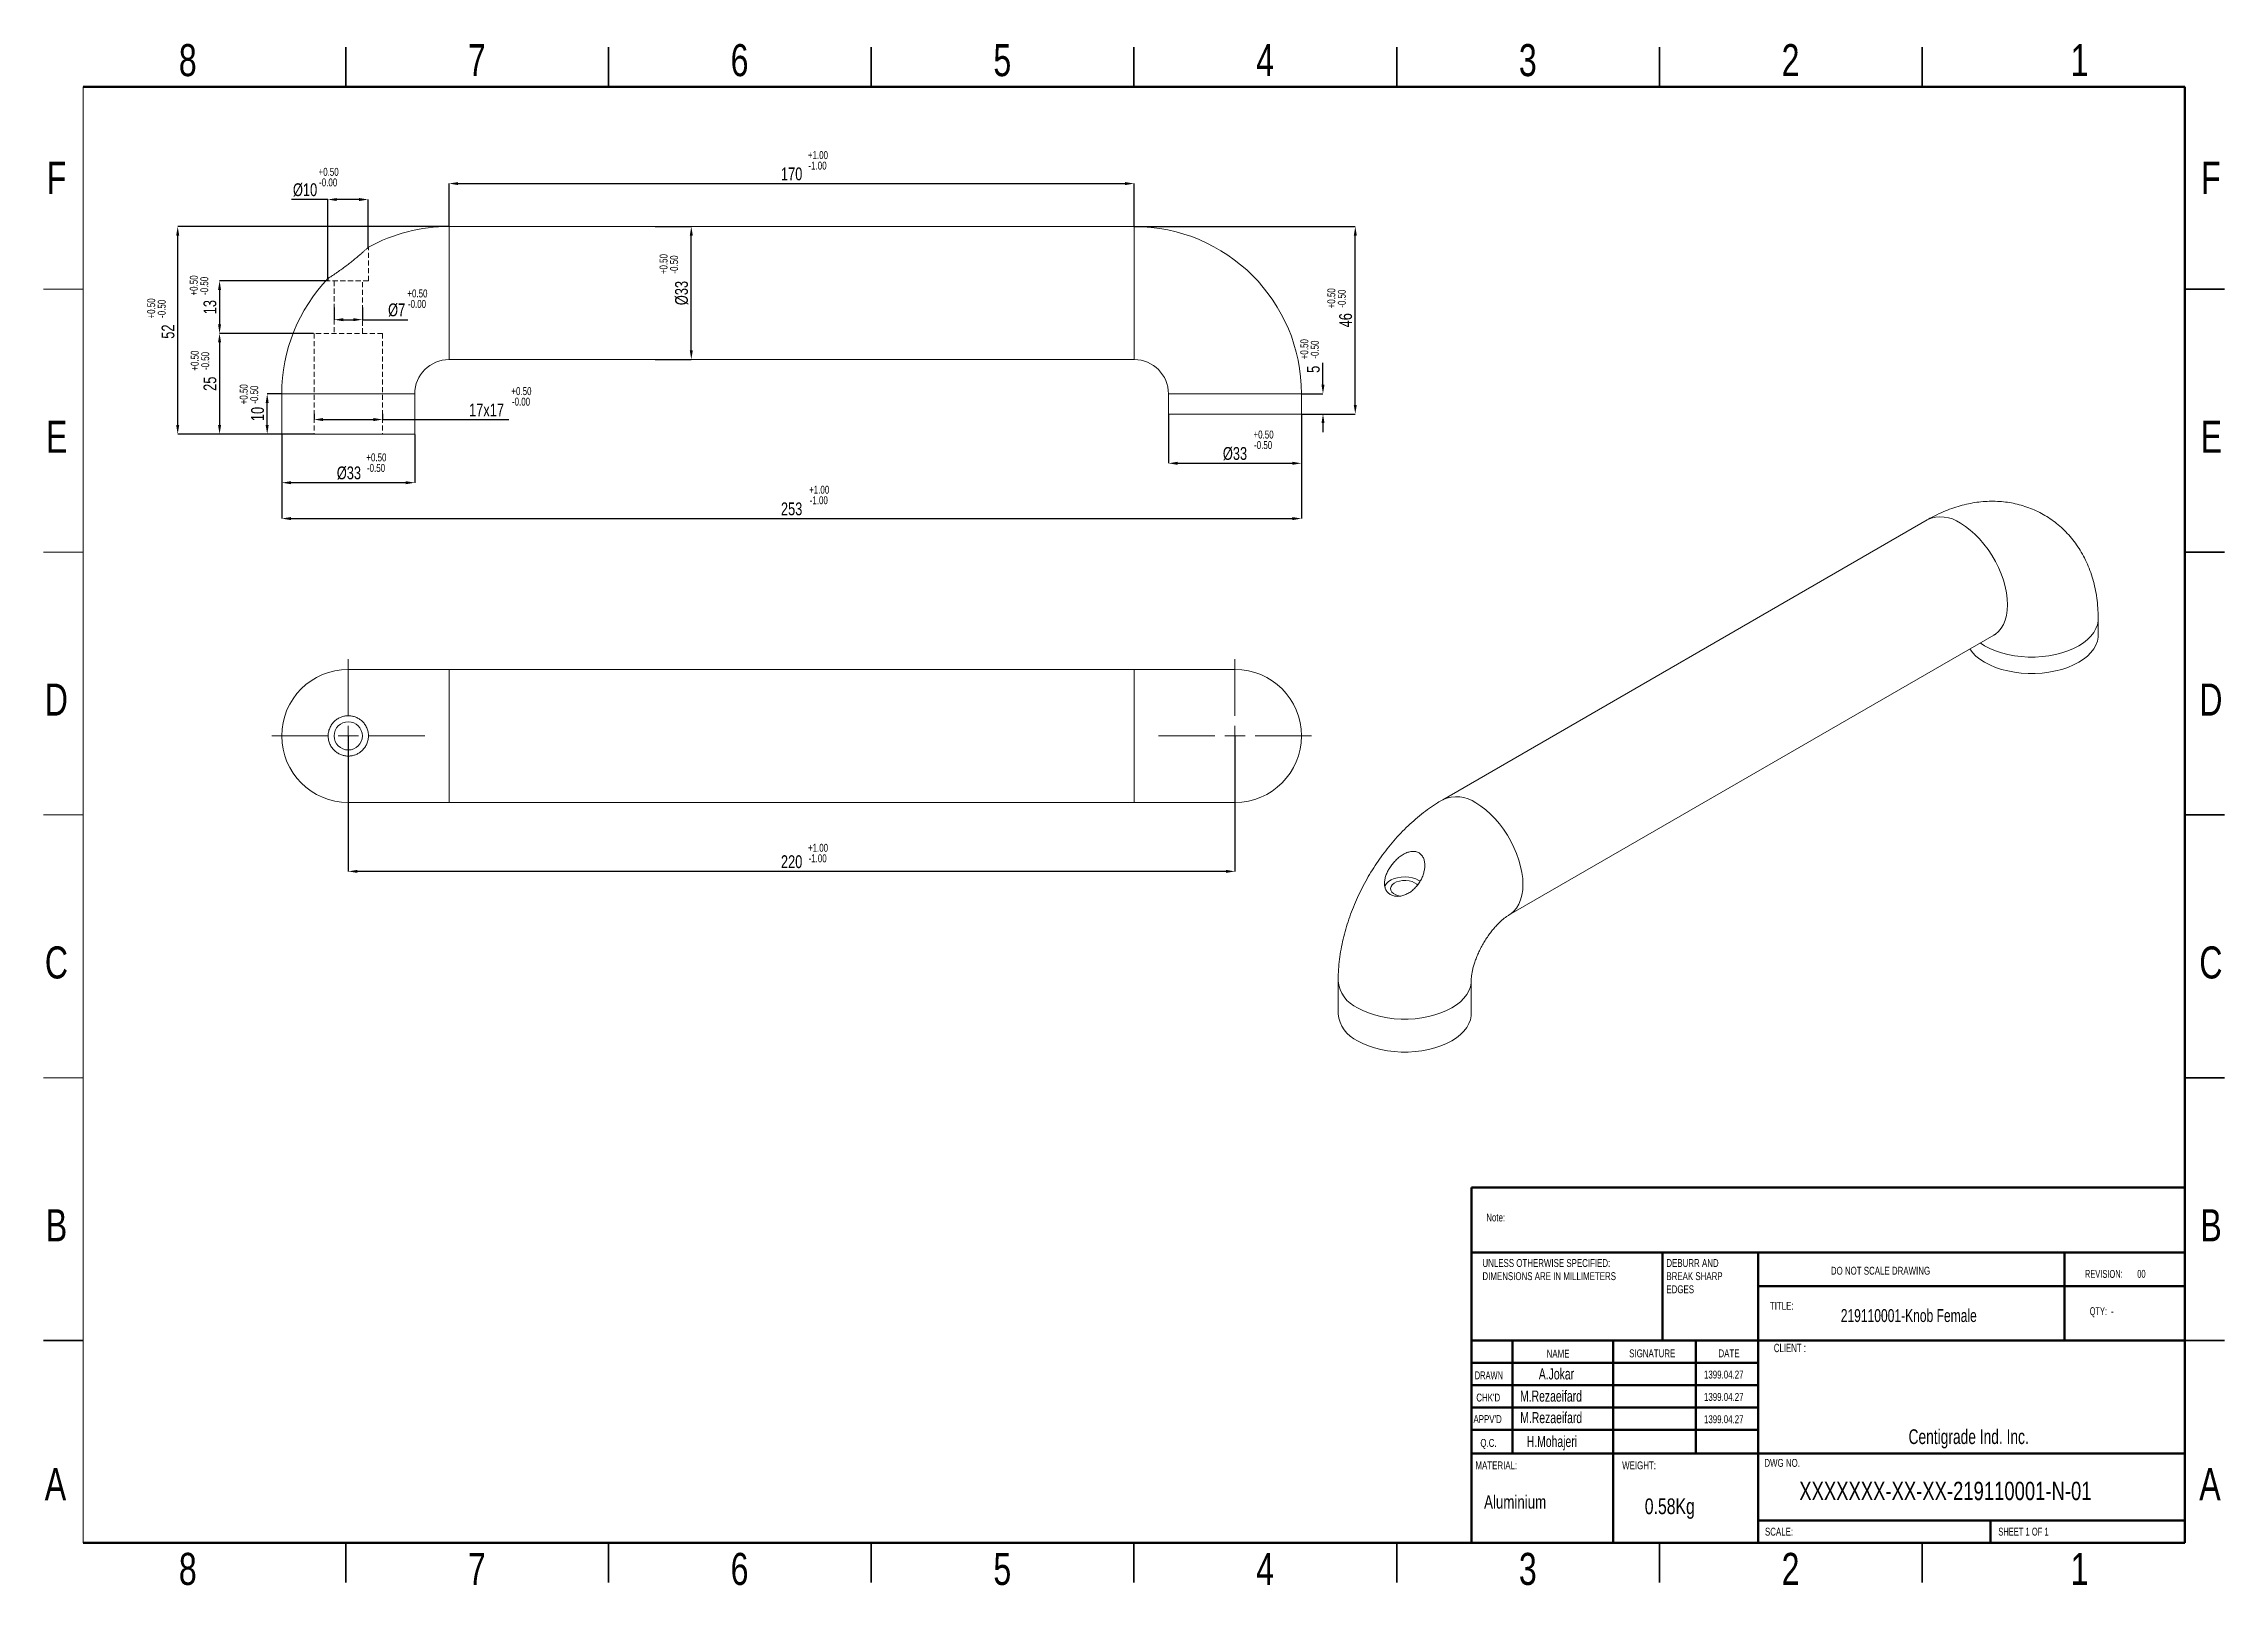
# Model space of a CAD drawing. Header units: millimetres. Extents: x 1612 to 2153, y 604 to 986.
import ezdxf

# ---------------------------------------------------------------- set-up
doc = ezdxf.new("R2010")
doc.units = ezdxf.units.MM
doc.linetypes.add('HIDDEN', pattern=[1.905, 1.27, -0.635])
doc.styles.add('SLDTEXTSTYLE0', font='TXT', dxfattribs={"width": 0.75})
doc.styles.add('SLDTEXTSTYLE1', font='TXT', dxfattribs={"width": 0.686449})
doc.styles.add('SLDTEXTSTYLE2', font='TXT', dxfattribs={"width": 0.652778})
doc.styles.add('SLDTEXTSTYLE3', font='TXT', dxfattribs={"width": 0.692308})
doc.styles.add('SLDTEXTSTYLE4', font='TXT', dxfattribs={"width": 0.7})
doc.styles.add('SLDTEXTSTYLE5', font='TXT', dxfattribs={"width": 0.678571})
doc.dimstyles.new('SLDDIMSTYLE30', dxfattribs={"dimscale": 1.5, "dimtxt": 2.116667, "dimasz": 1.5, "dimexe": 0, "dimexo": 0.0625, "dimgap": 0.529167, "dimtad": 1, "dimdec": 0, "dimrnd": 1e-09, "dimzin": 12, "dimdsep": 46, "dimtxsty": 'SLDTEXTSTYLE0', "dimcen": 0.09, "dimadec": 0, "dimazin": 3, "dimtfac": 1, "dimtdec": 0, "dimtofl": 0, "dimtmove": 0, "dimatfit": 3, "dimfxl": 1, "dimfrac": 2, "dimtolj": 1, "dimtzin": 12, "dimarcsym": 0})

# ---------------------------------------------------------------- blocks, each defined once
blk = doc.blocks.new('SW_CENTERMARKSYMBOL_0')
at = {"color": 0, "linetype": 'Continuous', "lineweight": 0}
for p, q in [((0, 2.5), (0, 9.5)), ((-2.5, 0), (-9.5, 0)), ((0, 0), (-1.25, 0)), ((0, 0), (0, 1.25)), ((0, 0), (0, -1.25)), ((0, 0), (1.25, 0)), ((2.5, 0), (9.5, 0)), ((0, -2.5), (0, -9.5))]:
    blk.add_line(p, q, dxfattribs=at)
blk = doc.blocks.new('SW_CENTERMARKSYMBOL_1')
at = {"color": 0, "linetype": 'Continuous', "lineweight": 0}
for p, q in [((0, 2.5), (0, 9.5)), ((-2.5, 0), (-9.5, 0)), ((0, 0), (-1.25, 0)), ((0, 0), (0, 1.25)), ((0, 0), (0, -1.25)), ((0, 0), (1.25, 0)), ((2.5, 0), (9.5, 0)), ((0, -2.5), (0, -9.5))]:
    blk.add_line(p, q, dxfattribs=at)
blk = doc.blocks.new('SW_NOTE_62')
at = {"color": 0, "linetype": 'Continuous', "lineweight": 0, "char_height": 1.5, "attachment_point": 1, "style": 'SLDTEXTSTYLE0'}
for s, insert in [('UNLESS OTHERWISE SPECIFIED:', (0, 1.93)), ('DIMENSIONS ARE IN MILLIMETERS', (0, -0.57))]:
    blk.add_mtext(s, dxfattribs=dict(at, insert=insert))
blk = doc.blocks.new('SW_NOTE_63')
at = {"color": 0, "linetype": 'Continuous', "lineweight": 0, "char_height": 1.5, "attachment_point": 1, "style": 'SLDTEXTSTYLE0'}
for s, insert in [('DEBURR AND', (0, 1.93)), ('BREAK SHARP', (0, -0.57)), ('EDGES', (0, -3.07))]:
    blk.add_mtext(s, dxfattribs=dict(at, insert=insert))
blk = doc.blocks.new('*D5')
at = {"color": 0, "lineweight": -2, "transparency": 16777216}
for p, q in [((1712.39, 941.02), (1712.39, 951.58)), ((1714.64, 951.58), (1880.14, 951.58)), ((1882.39, 941.02), (1882.39, 951.58))]:
    blk.add_line(p, q, dxfattribs=at)
at = {"color": 0, "transparency": 16777216}
for points in [[(1714.64, 951.95), (1714.64, 951.2), (1712.39, 951.58)], [(1880.14, 951.95), (1880.14, 951.2), (1882.39, 951.58)]]:
    blk.add_solid(points, dxfattribs=at)
at = {"layer": 'Defpoints', "color": 0, "transparency": 16777216}
for p in [(1882.39, 951.58), (1712.39, 940.93), (1882.39, 940.93)]:
    blk.add_point(p, dxfattribs=at)
at = {"color": 0, "transparency": 16777216, "insert": (1797.39, 953.96), "char_height": 3.175, "attachment_point": 5, "style": 'SLDTEXTSTYLE0'}
blk.add_mtext('\\A1;170', dxfattribs=at)
blk = doc.blocks.new('*D6')
at = {"color": 0, "lineweight": -2, "transparency": 16777216}
for p, q in [((1923.89, 894.33), (1923.89, 868.5)), ((1670.89, 889.33), (1670.89, 868.5)), ((1673.14, 868.5), (1921.64, 868.5))]:
    blk.add_line(p, q, dxfattribs=at)
at = {"color": 0, "transparency": 16777216}
for points in [[(1673.14, 868.87), (1673.14, 868.12), (1670.89, 868.5)], [(1921.64, 868.87), (1921.64, 868.12), (1923.89, 868.5)]]:
    blk.add_solid(points, dxfattribs=at)
at = {"layer": 'Defpoints', "color": 0, "transparency": 16777216}
for p in [(1923.89, 894.43), (1670.89, 889.43), (1923.89, 868.5)]:
    blk.add_point(p, dxfattribs=at)
at = {"color": 0, "transparency": 16777216, "insert": (1797.39, 870.88), "char_height": 3.175, "attachment_point": 5, "style": 'SLDTEXTSTYLE0'}
blk.add_mtext('\\A1;253', dxfattribs=at)
blk = doc.blocks.new('*D7')
at = {"color": 0, "lineweight": -2, "transparency": 16777216}
for p, q in [((1670.89, 889.33), (1670.89, 877.39)), ((1703.89, 889.33), (1703.89, 877.39)), ((1701.64, 877.39), (1673.14, 877.39))]:
    blk.add_line(p, q, dxfattribs=at)
at = {"color": 0, "transparency": 16777216}
for points in [[(1673.14, 877.77), (1673.14, 877.02), (1670.89, 877.39)], [(1701.64, 877.77), (1701.64, 877.02), (1703.89, 877.39)]]:
    blk.add_solid(points, dxfattribs=at)
at = {"layer": 'Defpoints', "color": 0, "transparency": 16777216}
for p in [(1670.89, 889.43), (1703.89, 889.43), (1670.89, 877.39)]:
    blk.add_point(p, dxfattribs=at)
at = {"color": 0, "transparency": 16777216, "insert": (1687.55, 879.77), "char_height": 3.175, "attachment_point": 5, "style": 'SLDTEXTSTYLE0'}
blk.add_mtext('\\A1;%%C33', dxfattribs=at)
blk = doc.blocks.new('*D8')
at = {"color": 0, "lineweight": -2, "transparency": 16777216}
for p, q in [((1890.89, 894.33), (1890.89, 882.2)), ((1923.89, 894.33), (1923.89, 882.2)), ((1893.14, 882.2), (1921.64, 882.2))]:
    blk.add_line(p, q, dxfattribs=at)
at = {"color": 0, "transparency": 16777216}
for points in [[(1893.14, 882.58), (1893.14, 881.83), (1890.89, 882.2)], [(1921.64, 882.58), (1921.64, 881.83), (1923.89, 882.2)]]:
    blk.add_solid(points, dxfattribs=at)
at = {"layer": 'Defpoints', "color": 0, "transparency": 16777216}
for p in [(1890.89, 894.43), (1923.89, 894.43), (1923.89, 882.2)]:
    blk.add_point(p, dxfattribs=at)
at = {"color": 0, "transparency": 16777216, "insert": (1907.39, 884.58), "char_height": 3.175, "attachment_point": 5, "style": 'SLDTEXTSTYLE0'}
blk.add_mtext('\\A1;%%C33', dxfattribs=at)
blk = doc.blocks.new('*D9')
at = {"color": 0, "lineweight": -2, "transparency": 16777216}
for p, q in [((1712.3, 940.93), (1645.07, 940.93)), ((1645.07, 891.68), (1645.07, 938.68)), ((1670.8, 889.43), (1645.07, 889.43))]:
    blk.add_line(p, q, dxfattribs=at)
at = {"color": 0, "transparency": 16777216}
for points in [[(1644.69, 938.68), (1645.44, 938.68), (1645.07, 940.93)], [(1644.69, 891.68), (1645.44, 891.68), (1645.07, 889.43)]]:
    blk.add_solid(points, dxfattribs=at)
at = {"layer": 'Defpoints', "color": 0, "transparency": 16777216}
for p in [(1645.07, 940.93), (1712.39, 940.93), (1670.89, 889.43)]:
    blk.add_point(p, dxfattribs=at)
at = {"color": 0, "transparency": 16777216, "insert": (1642.68, 914.86), "char_height": 3.175, "attachment_point": 5, "rotation": 90, "style": 'SLDTEXTSTYLE0'}
blk.add_mtext('\\A1;52', dxfattribs=at)
blk = doc.blocks.new('*D10')
at = {"color": 0, "lineweight": -2, "transparency": 16777216}
for p, q in [((1882.49, 940.93), (1937.24, 940.93)), ((1937.24, 896.68), (1937.24, 938.68)), ((1923.99, 894.43), (1937.24, 894.43))]:
    blk.add_line(p, q, dxfattribs=at)
at = {"color": 0, "transparency": 16777216}
for points in [[(1936.86, 938.68), (1937.61, 938.68), (1937.24, 940.93)], [(1936.86, 896.68), (1937.61, 896.68), (1937.24, 894.43)]]:
    blk.add_solid(points, dxfattribs=at)
at = {"layer": 'Defpoints', "color": 0, "transparency": 16777216}
for p in [(1882.39, 940.93), (1937.24, 940.93), (1923.89, 894.43)]:
    blk.add_point(p, dxfattribs=at)
at = {"color": 0, "transparency": 16777216, "insert": (1934.86, 917.68), "char_height": 3.175, "attachment_point": 5, "rotation": 90, "style": 'SLDTEXTSTYLE0'}
blk.add_mtext('\\A1;46', dxfattribs=at)
blk = doc.blocks.new('*D11')
at = {"color": 0, "lineweight": -2, "transparency": 16777216}
for p, q in [((1763.53, 940.93), (1772.5, 940.93)), ((1772.5, 910.18), (1772.5, 938.68)), ((1763.53, 907.93), (1772.5, 907.93))]:
    blk.add_line(p, q, dxfattribs=at)
at = {"color": 0, "transparency": 16777216}
for points in [[(1772.12, 938.68), (1772.87, 938.68), (1772.5, 940.93)], [(1772.12, 910.18), (1772.87, 910.18), (1772.5, 907.93)]]:
    blk.add_solid(points, dxfattribs=at)
at = {"layer": 'Defpoints', "color": 0, "transparency": 16777216}
for p in [(1763.43, 940.93), (1772.5, 940.93), (1763.43, 907.93)]:
    blk.add_point(p, dxfattribs=at)
at = {"color": 0, "transparency": 16777216, "insert": (1770.12, 924.43), "char_height": 3.175, "attachment_point": 5, "rotation": 90, "style": 'SLDTEXTSTYLE0'}
blk.add_mtext('\\A1;%%C33', dxfattribs=at)
blk = doc.blocks.new('*D12')
at = {"color": 0, "lineweight": -2, "transparency": 16777216}
for p, q in [((1678.89, 894.46), (1678.89, 893.05)), ((1681.14, 893.05), (1693.64, 893.05)), ((1695.89, 894.46), (1695.89, 893.05)), ((1695.89, 893.05), (1727.25, 893.05))]:
    blk.add_line(p, q, dxfattribs=at)
at = {"color": 0, "transparency": 16777216}
for points in [[(1681.14, 893.43), (1681.14, 892.68), (1678.89, 893.05)], [(1693.64, 893.43), (1693.64, 892.68), (1695.89, 893.05)]]:
    blk.add_solid(points, dxfattribs=at)
at = {"layer": 'Defpoints', "color": 0, "transparency": 16777216}
for p in [(1678.89, 894.56), (1678.89, 893.05), (1695.89, 894.56)]:
    blk.add_point(p, dxfattribs=at)
at = {"color": 0, "transparency": 16777216, "insert": (1721.69, 895.43), "char_height": 3.175, "attachment_point": 5, "style": 'SLDTEXTSTYLE0'}
blk.add_mtext('\\A1;17x17', dxfattribs=at)
blk = doc.blocks.new('*D13')
at = {"color": 0, "lineweight": -2, "transparency": 16777216}
for p, q in [((1678.8, 914.43), (1655.46, 914.43)), ((1655.46, 912.18), (1655.46, 891.68)), ((1678.8, 889.43), (1655.46, 889.43))]:
    blk.add_line(p, q, dxfattribs=at)
at = {"color": 0, "transparency": 16777216}
for points in [[(1655.08, 912.18), (1655.83, 912.18), (1655.46, 914.43)], [(1655.08, 891.68), (1655.83, 891.68), (1655.46, 889.43)]]:
    blk.add_solid(points, dxfattribs=at)
at = {"layer": 'Defpoints', "color": 0, "transparency": 16777216}
for p in [(1678.89, 914.43), (1655.46, 889.43), (1678.89, 889.43)]:
    blk.add_point(p, dxfattribs=at)
at = {"color": 0, "transparency": 16777216, "insert": (1653.08, 901.93), "char_height": 3.175, "attachment_point": 5, "rotation": 90, "style": 'SLDTEXTSTYLE0'}
blk.add_mtext('\\A1;25', dxfattribs=at)
blk = doc.blocks.new('*D14')
at = {"color": 0, "lineweight": -2, "transparency": 16777216}
for p, q in [((1683.89, 920.83), (1683.89, 917.82)), ((1690.89, 920.83), (1690.89, 917.82)), ((1686.14, 917.82), (1688.64, 917.82)), ((1690.89, 917.82), (1702.17, 917.82))]:
    blk.add_line(p, q, dxfattribs=at)
at = {"color": 0, "transparency": 16777216}
for points in [[(1686.14, 918.2), (1686.14, 917.45), (1683.89, 917.82)], [(1688.64, 918.2), (1688.64, 917.45), (1690.89, 917.82)]]:
    blk.add_solid(points, dxfattribs=at)
at = {"layer": 'Defpoints', "color": 0, "transparency": 16777216}
for p in [(1683.89, 920.93), (1690.89, 920.93), (1683.89, 917.82)]:
    blk.add_point(p, dxfattribs=at)
at = {"color": 0, "transparency": 16777216, "insert": (1699.39, 920.2), "char_height": 3.175, "attachment_point": 5, "style": 'SLDTEXTSTYLE0'}
blk.add_mtext('\\A1;%%C7', dxfattribs=at)
blk = doc.blocks.new('*D15')
at = {"color": 0, "lineweight": -2, "transparency": 16777216}
for p, q in [((1682.3, 947.62), (1673.3, 947.62)), ((1682.3, 928.12), (1682.3, 947.62)), ((1690.07, 947.62), (1684.55, 947.62)), ((1692.32, 935.82), (1692.32, 947.62))]:
    blk.add_line(p, q, dxfattribs=at)
at = {"color": 0, "transparency": 16777216}
for points in [[(1684.55, 948), (1684.55, 947.25), (1682.3, 947.62)], [(1690.07, 948), (1690.07, 947.25), (1692.32, 947.62)]]:
    blk.add_solid(points, dxfattribs=at)
at = {"layer": 'Defpoints', "color": 0, "transparency": 16777216}
for p in [(1692.32, 947.62), (1692.32, 935.72), (1682.3, 928.02)]:
    blk.add_point(p, dxfattribs=at)
at = {"color": 0, "transparency": 16777216, "insert": (1676.67, 950), "char_height": 3.175, "attachment_point": 5, "style": 'SLDTEXTSTYLE0'}
blk.add_mtext('\\A1;%%C10', dxfattribs=at)
blk = doc.blocks.new('*D16')
at = {"color": 0, "lineweight": -2, "transparency": 16777216}
for p, q in [((1682.3, 927.43), (1655.46, 927.43)), ((1655.46, 925.18), (1655.46, 916.68)), ((1678.8, 914.43), (1655.46, 914.43))]:
    blk.add_line(p, q, dxfattribs=at)
at = {"color": 0, "transparency": 16777216}
for points in [[(1655.08, 925.18), (1655.83, 925.18), (1655.46, 927.43)], [(1655.08, 916.68), (1655.83, 916.68), (1655.46, 914.43)]]:
    blk.add_solid(points, dxfattribs=at)
at = {"layer": 'Defpoints', "color": 0, "transparency": 16777216}
for p in [(1682.39, 927.43), (1655.46, 914.43), (1678.89, 914.43)]:
    blk.add_point(p, dxfattribs=at)
at = {"color": 0, "transparency": 16777216, "insert": (1653.08, 920.93), "char_height": 3.175, "attachment_point": 5, "rotation": 90, "style": 'SLDTEXTSTYLE0'}
blk.add_mtext('\\A1;13', dxfattribs=at)
blk = doc.blocks.new('*D17')
at = {"color": 0, "lineweight": -2, "transparency": 16777216}
for p, q in [((1929.22, 901.68), (1929.22, 907.1)), ((1923.99, 899.43), (1929.22, 899.43)), ((1923.99, 894.43), (1929.22, 894.43)), ((1929.22, 892.18), (1929.22, 889.93))]:
    blk.add_line(p, q, dxfattribs=at)
at = {"color": 0, "transparency": 16777216}
for points in [[(1928.85, 901.68), (1929.6, 901.68), (1929.22, 899.43)], [(1928.85, 892.18), (1929.6, 892.18), (1929.22, 894.43)]]:
    blk.add_solid(points, dxfattribs=at)
at = {"layer": 'Defpoints', "color": 0, "transparency": 16777216}
for p in [(1923.89, 899.43), (1929.22, 899.43), (1923.89, 894.43)]:
    blk.add_point(p, dxfattribs=at)
at = {"color": 0, "transparency": 16777216, "insert": (1926.84, 905.51), "char_height": 3.175, "attachment_point": 5, "rotation": 90, "style": 'SLDTEXTSTYLE0'}
blk.add_mtext('\\A1;5', dxfattribs=at)
blk = doc.blocks.new('*D18')
at = {"color": 0, "lineweight": -2, "transparency": 16777216}
for p, q in [((1670.8, 899.43), (1667.27, 899.43)), ((1667.27, 891.68), (1667.27, 897.18)), ((1670.8, 889.43), (1667.27, 889.43))]:
    blk.add_line(p, q, dxfattribs=at)
at = {"color": 0, "transparency": 16777216}
for points in [[(1666.89, 897.18), (1667.64, 897.18), (1667.27, 899.43)], [(1666.89, 891.68), (1667.64, 891.68), (1667.27, 889.43)]]:
    blk.add_solid(points, dxfattribs=at)
at = {"layer": 'Defpoints', "color": 0, "transparency": 16777216}
for p in [(1667.27, 899.43), (1670.89, 899.43), (1670.89, 889.43)]:
    blk.add_point(p, dxfattribs=at)
at = {"color": 0, "transparency": 16777216, "insert": (1664.89, 894.43), "char_height": 3.175, "attachment_point": 5, "rotation": 90, "style": 'SLDTEXTSTYLE0'}
blk.add_mtext('\\A1;10', dxfattribs=at)
blk = doc.blocks.new('*D19')
at = {"color": 0, "lineweight": -2, "transparency": 16777216}
for p, q in [((1687.39, 814.5), (1687.39, 781)), ((1907.39, 814.5), (1907.39, 781)), ((1905.14, 781), (1689.64, 781))]:
    blk.add_line(p, q, dxfattribs=at)
at = {"color": 0, "transparency": 16777216}
for points in [[(1689.64, 781.37), (1689.64, 780.62), (1687.39, 781)], [(1905.14, 781.37), (1905.14, 780.62), (1907.39, 781)]]:
    blk.add_solid(points, dxfattribs=at)
at = {"layer": 'Defpoints', "color": 0, "transparency": 16777216}
for p in [(1687.39, 814.6), (1907.39, 814.6), (1687.39, 781)]:
    blk.add_point(p, dxfattribs=at)
at = {"color": 0, "transparency": 16777216, "insert": (1797.39, 783.38), "char_height": 3.175, "attachment_point": 5, "style": 'SLDTEXTSTYLE0'}
blk.add_mtext('\\A1;220', dxfattribs=at)

msp = doc.modelspace()

# ---------------------------------------------------------------- linework, layer by layer
at = {"linetype": 'Continuous', "lineweight": 35}
for p, q in [((1686.77, 975.59), (1686.77, 985.37)), ((1751.96, 975.59), (1751.96, 985.37)), ((1817.15, 975.59), (1817.15, 985.37)), ((1882.33, 985.37), (1882.33, 975.59)), ((1882.33, 975.59), (1882.33, 985.37)), ((1947.52, 975.59), (1947.52, 985.37)), ((2012.71, 975.59), (2012.71, 985.37)), ((2077.9, 975.59), (2077.9, 985.37)), ((2143.09, 925.39), (2152.87, 925.39)), ((2143.09, 860.2), (2152.87, 860.2)), ((2152.87, 795.01), (2143.09, 795.01)), ((2143.09, 795.01), (2152.87, 795.01)), ((2143.09, 729.83), (2152.87, 729.83)), ((1621.58, 664.64), (1611.8, 664.64)), ((2143.09, 664.64), (2152.87, 664.64)), ((1686.77, 614.44), (1686.77, 604.66)), ((1751.96, 614.44), (1751.96, 604.66)), ((1817.15, 614.44), (1817.15, 604.66)), ((1882.33, 604.66), (1882.33, 614.44)), ((1882.33, 614.44), (1882.33, 604.66)), ((1947.52, 614.44), (1947.52, 604.66)), ((2012.71, 614.44), (2012.71, 604.66)), ((2077.9, 614.44), (2077.9, 604.66))]:
    msp.add_line(p, q, dxfattribs=at)
at = {"linetype": 'Continuous', "lineweight": 70}
for p, q in [((1621.58, 975.59), (2143.09, 975.59)), ((2143.09, 975.59), (2143.09, 614.44)), ((2143.09, 614.44), (1621.58, 614.44))]:
    msp.add_line(p, q, dxfattribs=at)
at = {"lineweight": 20}
msp.add_line((1621.58, 975.59), (1621.58, 614.44), dxfattribs=at)
at = {"color": 7, "linetype": 'Continuous', "lineweight": 20}
for p, q in [((1882.39, 940.93), (1712.39, 940.93)), ((1712.39, 940.93), (1712.39, 907.93)), ((1882.39, 940.93), (1882.39, 907.93)), ((1712.39, 907.93), (1882.39, 907.93)), ((1670.89, 899.43), (1670.89, 889.43)), ((1670.89, 899.43), (1703.89, 899.43)), ((1703.89, 889.43), (1703.89, 899.43)), ((1890.89, 899.43), (1890.89, 894.43)), ((1923.89, 899.43), (1890.89, 899.43)), ((1923.89, 894.43), (1923.89, 899.43)), ((1923.89, 894.43), (1890.89, 894.43)), ((1670.89, 889.43), (1703.89, 889.43)), ((2079.13, 868.17), (1958.92, 798.77)), ((1975.42, 770.19), (2095.63, 839.59)), ((2121.55, 839.59), (2121.55, 843.67)), ((1712.39, 831.1), (1687.39, 831.1)), ((1882.39, 831.1), (1712.39, 831.1)), ((1712.39, 831.1), (1712.39, 814.6)), ((1907.39, 831.1), (1882.39, 831.1)), ((1882.39, 831.1), (1882.39, 814.6)), ((1712.39, 814.6), (1712.39, 798.1)), ((1882.39, 814.6), (1882.39, 798.1)), ((1687.39, 798.1), (1712.39, 798.1)), ((1712.39, 798.1), (1882.39, 798.1)), ((1882.39, 798.1), (1907.39, 798.1)), ((1953.03, 778.77), (1953.37, 778.55)), ((1932.99, 753.87), (1932.99, 745.7)), ((1965.99, 745.7), (1965.99, 753.87))]:
    msp.add_line(p, q, dxfattribs=at)
at = {"color": 7, "linetype": 'HIDDEN', "lineweight": 20}
for p, q in [((1712.39, 907.93), (1712.39, 940.93)), ((1882.39, 907.93), (1882.39, 940.93)), ((1692.39, 927.43), (1692.39, 935.78)), ((1682.39, 928.1), (1682.39, 927.43)), ((1692.39, 927.43), (1682.39, 927.43)), ((1683.89, 927.43), (1683.89, 914.43)), ((1690.89, 914.43), (1690.89, 927.43)), ((1678.89, 914.43), (1678.89, 889.43)), ((1695.89, 914.43), (1678.89, 914.43)), ((1695.89, 914.43), (1695.89, 889.43)), ((1703.89, 899.43), (1670.89, 899.43)), ((1890.89, 899.43), (1923.89, 899.43))]:
    msp.add_line(p, q, dxfattribs=at)
at = {"linetype": 'Continuous', "lineweight": 20}
for p, q in [((1621.58, 925.39), (1611.8, 925.39)), ((1621.58, 860.2), (1611.8, 860.2)), ((1611.8, 795.01), (1621.58, 795.01)), ((1621.58, 795.01), (1611.8, 795.01)), ((1621.58, 729.83), (1611.8, 729.83))]:
    msp.add_line(p, q, dxfattribs=at)
at = {"linetype": 'Continuous', "lineweight": 50}
for p, q in [((1966.04, 702.57), (2143.09, 702.57)), ((1966.04, 702.57), (1966.04, 686.48)), ((1966.04, 686.48), (2143.09, 686.48)), ((1966.04, 686.48), (1966.04, 614.77)), ((2013.49, 686.48), (2013.49, 664.64)), ((2037.22, 686.48), (2037.22, 614.44)), ((2113.22, 664.64), (2113.22, 686.48)), ((2143.09, 678.16), (2037.22, 678.16)), ((2143.09, 664.64), (1966.04, 664.64)), ((1976.21, 664.64), (1976.21, 636.61)), ((2001.23, 664.64), (2001.23, 614.77)), ((2021.72, 664.64), (2021.72, 636.61)), ((2037.22, 614.77), (2037.22, 664.64)), ((2037.22, 659.1), (1966.04, 659.1)), ((2037.22, 653.56), (1966.04, 653.56)), ((2037.22, 648.01), (1966.04, 648.01)), ((2037.22, 642.47), (1966.04, 642.47)), ((1979.6, 636.61), (1966.04, 636.61)), ((1979.6, 636.61), (2143.09, 636.61)), ((2037.22, 619.98), (2143.09, 619.98)), ((2094.85, 614.44), (2094.85, 619.98))]:
    msp.add_line(p, q, dxfattribs=at)
at = {"color": 7, "linetype": 'Continuous', "lineweight": 20, "flags": 128}
for points in [[(2087.38, 867.35), (2088.6, 866.57), (2089.8, 865.66), (2090.98, 864.61), (2092.12, 863.45), (2093.21, 862.18), (2094.23, 860.82), (2095.18, 859.38), (2096.05, 857.89), (2096.81, 856.35), (2097.48, 854.78), (2098.03, 853.21), (2098.47, 851.64), (2098.79, 850.09), (2098.98, 848.59), (2099.04, 847.14), (2098.98, 845.77), (2098.79, 844.49), (2098.47, 843.31), (2098.03, 842.25), (2097.48, 841.31), (2096.81, 840.51), (2096.05, 839.86), (2095.63, 839.59)], [(2121.55, 839.59), (2121.53, 839.09), (2121.35, 838.1), (2120.99, 837.12), (2120.46, 836.17), (2119.76, 835.26), (2118.89, 834.4), (2117.88, 833.59), (2116.72, 832.85), (2115.44, 832.19), (2114.04, 831.6), (2112.54, 831.1), (2110.97, 830.7), (2109.32, 830.39), (2107.63, 830.18), (2105.92, 830.08), (2104.19, 830.08), (2102.47, 830.18), (2100.78, 830.39), (2099.14, 830.7), (2097.56, 831.1), (2096.07, 831.6), (2094.67, 832.19), (2093.39, 832.85), (2092.23, 833.59), (2091.22, 834.4), (2090.35, 835.26), (2089.67, 836.15)], [(2121.55, 843.67), (2121.53, 843.17), (2121.35, 842.18), (2120.99, 841.21), (2120.46, 840.26), (2119.76, 839.35), (2118.89, 838.48), (2117.88, 837.68), (2116.72, 836.94), (2115.44, 836.27), (2114.04, 835.68), (2112.54, 835.18), (2110.97, 834.78), (2109.32, 834.47), (2107.63, 834.26), (2105.92, 834.16), (2104.19, 834.16), (2102.47, 834.26), (2100.78, 834.47), (2099.14, 834.78), (2097.56, 835.18), (2096.07, 835.68), (2094.67, 836.27), (2093.39, 836.94), (2092.27, 837.65)], [(1967.17, 797.96), (1968.39, 797.18), (1969.59, 796.26), (1970.77, 795.22), (1971.91, 794.05), (1973, 792.78), (1974.03, 791.43), (1974.97, 789.99), (1975.84, 788.49), (1976.61, 786.95), (1977.27, 785.39), (1977.83, 783.81), (1978.26, 782.24), (1978.58, 780.7), (1978.77, 779.19), (1978.83, 777.75), (1978.77, 776.38), (1978.58, 775.1), (1978.26, 773.92), (1977.83, 772.85), (1977.27, 771.91), (1976.61, 771.12), (1975.84, 770.46), (1975.42, 770.19)], [(1944.53, 777.1), (1944.66, 777.48), (1944.99, 777.99), (1945.49, 778.46), (1946.13, 778.86), (1946.89, 779.19), (1947.74, 779.43), (1948.66, 779.58), (1949.61, 779.61), (1950.55, 779.55), (1951.46, 779.38), (1952.29, 779.12), (1953.03, 778.77)], [(1951.96, 778.16), (1951.33, 778.45), (1950.59, 778.65), (1949.8, 778.74), (1948.98, 778.73), (1948.2, 778.61), (1947.48, 778.38), (1946.88, 778.07), (1946.41, 777.69), (1946.11, 777.25), (1945.99, 776.79), (1946.06, 776.32), (1946.32, 775.88), (1946.74, 775.48), (1947.32, 775.14), (1948.01, 774.9), (1948.28, 774.83)], [(1952.68, 777.56), (1952.47, 777.79), (1951.96, 778.16)], [(1937.82, 747.13), (1939.11, 746.46), (1940.5, 745.88), (1942, 745.38), (1943.58, 744.97), (1945.22, 744.67), (1946.91, 744.46), (1948.63, 744.35), (1950.35, 744.35), (1952.07, 744.46), (1953.76, 744.67), (1955.4, 744.97), (1956.98, 745.38), (1958.48, 745.88), (1959.87, 746.46), (1961.16, 747.13), (1962.31, 747.87), (1963.33, 748.68), (1964.19, 749.54), (1964.89, 750.45), (1965.43, 751.4), (1965.79, 752.38), (1965.97, 753.37), (1965.99, 753.87)], [(1937.82, 738.97), (1939.11, 738.3), (1940.5, 737.71), (1942, 737.21), (1943.58, 736.81), (1945.22, 736.5), (1946.91, 736.29), (1948.63, 736.19), (1950.35, 736.19), (1952.07, 736.29), (1953.76, 736.5), (1955.4, 736.81), (1956.98, 737.21), (1958.48, 737.71), (1959.87, 738.3), (1961.16, 738.97), (1962.31, 739.71), (1963.33, 740.51), (1964.19, 741.38), (1964.89, 742.29), (1965.43, 743.24), (1965.79, 744.21), (1965.97, 745.2), (1965.99, 745.7)]]:
    msp.add_lwpolyline(points, dxfattribs=at)
at = {"color": 7, "linetype": 'Continuous', "lineweight": 20}
msp.add_circle((1687.39, 814.6), 3.5, dxfattribs=at)
for centre, radius, start, end in [((1712.39, 899.43), 41.5, 90, 118.8351), ((1882.39, 899.43), 41.5, 360, 90), ((1712.39, 899.43), 41.5, 136.2913, 180), ((1712.39, 899.43), 8.5, 90, 180), ((1882.39, 899.43), 8.5, 360, 90), ((2082.55, 860.71), 8.21, 54.0172, 114.6724), ((1687.39, 814.6), 16.5, 90, 180), ((1907.39, 814.6), 16.5, 0, 90), ((1687.39, 814.6), 16.5, 180, 270), ((1907.39, 814.6), 16.5, 270, 0), ((1962.34, 791.32), 8.21, 54.0169, 114.6749), ((1941.16, 754.63), 8.21, 185.3267, 245.991), ((1941.16, 746.46), 8.21, 185.3293, 245.9908)]:
    msp.add_arc(centre, radius, start, end, dxfattribs=at)
for points, knots in [([(1692.38, 935.78), (1692.38, 935.78), (1692.39, 935.79), (1692.32, 935.72), (1692.17, 935.59), (1691.94, 935.39), (1691.61, 935.1), (1691.16, 934.69), (1690.51, 934.14), (1689.73, 933.46), (1688.81, 932.7), (1687.84, 931.92), (1686.82, 931.13), (1685.95, 930.48), (1685.25, 929.98), (1684.67, 929.58), (1684.07, 929.17), (1683.49, 928.79), (1683, 928.47), (1682.64, 928.25), (1682.45, 928.13), (1682.37, 928.09), (1682.39, 928.1), (1682.39, 928.1)], [0, 0, 0, 0, 0.015471, 0.050822, 0.087162, 0.123447, 0.160512, 0.213603, 0.268218, 0.336822, 0.407398, 0.477067, 0.548461, 0.62322, 0.661845, 0.70089, 0.752006, 0.804482, 0.855662, 0.908802, 0.953241, 0.999244, 1, 1, 1, 1]), ([(2121.55, 843.67), (2121.55, 844.16), (2121.53, 845.47), (2121.38, 847.58), (2121.05, 849.98), (2120.56, 852.31), (2119.92, 854.55), (2119.13, 856.69), (2118.19, 858.72), (2117.12, 860.63), (2115.92, 862.41), (2114.61, 864.06), (2113.19, 865.58), (2111.67, 866.96), (2110.06, 868.2), (2108.37, 869.29), (2106.61, 870.24), (2104.79, 871.04), (2102.91, 871.7), (2100.99, 872.2), (2099.03, 872.55), (2097.04, 872.76), (2095.02, 872.81), (2092.98, 872.72), (2090.92, 872.47), (2088.85, 872.08), (2086.76, 871.53), (2084.68, 870.83), (2082.59, 869.97), (2080.73, 869.07), (2079.59, 868.43), (2079.13, 868.17)], [0, 0, 0, 0, 0.023621, 0.063426, 0.103087, 0.142218, 0.180668, 0.218346, 0.255222, 0.291321, 0.326699, 0.361433, 0.39561, 0.429316, 0.46264, 0.495669, 0.528488, 0.561173, 0.593794, 0.626441, 0.659206, 0.692184, 0.725471, 0.759166, 0.793367, 0.82816, 0.863618, 0.899786, 0.936671, 0.97423, 1, 1, 1, 1]), ([(2095.63, 839.59), (2095.7, 839.63), (2095.9, 839.74), (2096.12, 839.85), (2096.25, 839.9), (2096.24, 839.89), (2096.23, 839.89)], [0, 0, 0, 0, 0.186, 0.520557, 0.860902, 1, 1, 1, 1]), ([(1690.81, 818.24), (1691.04, 818.03), (1691.26, 817.79), (1691.64, 817.25), (1691.82, 816.95), (1692.03, 816.47), (1692.09, 816.31), (1692.2, 815.97), (1692.25, 815.79), (1692.36, 815.25), (1692.4, 814.88), (1692.39, 814.33), (1692.37, 814.14), (1692.33, 813.77), (1692.29, 813.59), (1692.21, 813.24), (1692.15, 813.06), (1692.03, 812.73), (1691.96, 812.56), (1691.73, 812.1), (1691.55, 811.81), (1691.15, 811.29), (1690.94, 811.06), (1690.47, 810.64), (1690.22, 810.46), (1689.71, 810.16), (1689.44, 810.03), (1688.89, 809.82), (1688.61, 809.74), (1688.04, 809.63), (1687.75, 809.6), (1687.17, 809.59), (1686.87, 809.62), (1686.28, 809.71), (1685.99, 809.79), (1685.42, 809.99), (1685.14, 810.12), (1684.72, 810.37), (1684.59, 810.46), (1684.32, 810.65), (1684.19, 810.75), (1683.95, 810.97), (1683.83, 811.09), (1683.6, 811.34), (1683.48, 811.47), (1683.17, 811.89), (1682.99, 812.19), (1682.7, 812.85), (1682.58, 813.2), (1682.42, 813.92), (1682.39, 814.29), (1682.4, 815.04), (1682.44, 815.41), (1682.57, 815.95), (1682.63, 816.12), (1682.75, 816.47), (1682.82, 816.63), (1683.06, 817.12), (1683.25, 817.42), (1683.68, 817.96), (1683.92, 818.21), (1684.43, 818.64), (1684.69, 818.82), (1685.25, 819.13), (1685.54, 819.25), (1686.12, 819.44), (1686.41, 819.51), (1687, 819.59), (1687.3, 819.61), (1687.89, 819.58), (1688.17, 819.54), (1688.74, 819.42), (1689.03, 819.33), (1689.57, 819.11), (1689.83, 818.97), (1690.34, 818.65), (1690.58, 818.46), (1690.81, 818.24)], [0, 0, 0, 0, 0.03125, 0.03125, 0.0625, 0.0625, 0.078125, 0.078125, 0.09375, 0.09375, 0.125, 0.125, 0.140625, 0.140625, 0.15625, 0.15625, 0.171875, 0.171875, 0.1875, 0.1875, 0.21875, 0.21875, 0.25, 0.25, 0.28125, 0.28125, 0.3125, 0.3125, 0.34375, 0.34375, 0.375, 0.375, 0.40625, 0.40625, 0.4375, 0.4375, 0.46875, 0.46875, 0.484375, 0.484375, 0.5, 0.5, 0.515625, 0.515625, 0.53125, 0.53125, 0.5625, 0.5625, 0.59375, 0.59375, 0.625, 0.625, 0.65625, 0.65625, 0.671875, 0.671875, 0.6875, 0.6875, 0.71875, 0.71875, 0.75, 0.75, 0.78125, 0.78125, 0.8125, 0.8125, 0.84375, 0.84375, 0.875, 0.875, 0.90625, 0.90625, 0.9375, 0.9375, 0.96875, 0.96875, 1, 1, 1, 1]), ([(1958.92, 798.77), (1958.5, 798.53), (1957.39, 797.87), (1955.63, 796.69), (1953.65, 795.2), (1951.73, 793.59), (1949.87, 791.87), (1948.09, 790.05), (1946.39, 788.13), (1944.77, 786.13), (1943.24, 784.06), (1941.8, 781.91), (1940.45, 779.7), (1939.2, 777.43), (1938.04, 775.11), (1937, 772.75), (1936.06, 770.35), (1935.23, 767.91), (1934.52, 765.44), (1933.94, 762.95), (1933.48, 760.45), (1933.17, 757.93), (1933.01, 755.74), (1933, 754.38), (1932.99, 753.87)], [0, 0, 0, 0, 0.028267, 0.075274, 0.122358, 0.169552, 0.216704, 0.263736, 0.310616, 0.357342, 0.403935, 0.450435, 0.49689, 0.543354, 0.589877, 0.636507, 0.683303, 0.730321, 0.777611, 0.825207, 0.873126, 0.921349, 0.969813, 1, 1, 1, 1]), ([(1949.33, 785.31), (1949.65, 785.48), (1949.97, 785.62), (1950.62, 785.83), (1950.95, 785.91), (1951.44, 785.95), (1951.6, 785.96), (1951.92, 785.94), (1952.08, 785.93), (1952.54, 785.83), (1952.83, 785.72), (1953.22, 785.48), (1953.34, 785.39), (1953.56, 785.19), (1953.67, 785.07), (1953.86, 784.83), (1953.94, 784.7), (1954.09, 784.42), (1954.16, 784.28), (1954.33, 783.83), (1954.41, 783.51), (1954.49, 782.85), (1954.5, 782.51), (1954.46, 781.82), (1954.41, 781.47), (1954.27, 780.78), (1954.17, 780.44), (1953.93, 779.76), (1953.79, 779.42), (1953.46, 778.77), (1953.28, 778.45), (1952.87, 777.84), (1952.64, 777.54), (1952.16, 776.98), (1951.9, 776.71), (1951.35, 776.23), (1951.06, 776), (1950.59, 775.7), (1950.43, 775.6), (1950.11, 775.43), (1949.95, 775.35), (1949.62, 775.2), (1949.45, 775.13), (1949.11, 775.02), (1948.94, 774.97), (1948.42, 774.85), (1948.08, 774.81), (1947.41, 774.8), (1947.07, 774.84), (1946.46, 774.99), (1946.17, 775.11), (1945.65, 775.42), (1945.42, 775.62), (1945.13, 775.95), (1945.04, 776.08), (1944.89, 776.33), (1944.82, 776.46), (1944.64, 776.88), (1944.57, 777.18), (1944.48, 777.8), (1944.48, 778.12), (1944.54, 778.79), (1944.6, 779.12), (1944.77, 779.79), (1944.89, 780.13), (1945.17, 780.79), (1945.33, 781.11), (1945.69, 781.75), (1945.89, 782.07), (1946.32, 782.67), (1946.55, 782.96), (1947.04, 783.52), (1947.3, 783.79), (1947.84, 784.29), (1948.13, 784.52), (1948.71, 784.94), (1949.02, 785.14), (1949.33, 785.31)], [0, 0, 0, 0, 0.03125, 0.03125, 0.0625, 0.0625, 0.078125, 0.078125, 0.09375, 0.09375, 0.125, 0.125, 0.140625, 0.140625, 0.15625, 0.15625, 0.171875, 0.171875, 0.1875, 0.1875, 0.21875, 0.21875, 0.25, 0.25, 0.28125, 0.28125, 0.3125, 0.3125, 0.34375, 0.34375, 0.375, 0.375, 0.40625, 0.40625, 0.4375, 0.4375, 0.46875, 0.46875, 0.484375, 0.484375, 0.5, 0.5, 0.515625, 0.515625, 0.53125, 0.53125, 0.5625, 0.5625, 0.59375, 0.59375, 0.625, 0.625, 0.65625, 0.65625, 0.671875, 0.671875, 0.6875, 0.6875, 0.71875, 0.71875, 0.75, 0.75, 0.78125, 0.78125, 0.8125, 0.8125, 0.84375, 0.84375, 0.875, 0.875, 0.90625, 0.90625, 0.9375, 0.9375, 0.96875, 0.96875, 1, 1, 1, 1]), ([(1965.99, 753.87), (1965.99, 753.96), (1965.99, 754.21), (1966.03, 754.73), (1966.12, 755.45), (1966.27, 756.29), (1966.49, 757.23), (1966.8, 758.25), (1967.18, 759.34), (1967.64, 760.47), (1968.18, 761.62), (1968.79, 762.77), (1969.46, 763.9), (1970.18, 764.98), (1970.93, 766), (1971.69, 766.93), (1972.46, 767.77), (1973.2, 768.5), (1973.89, 769.12), (1974.52, 769.61), (1975.04, 769.97), (1975.3, 770.12), (1975.42, 770.19)], [0, 0, 0, 0, 0.0271864, 0.0752305, 0.1236655, 0.1729224, 0.2231299, 0.2743137, 0.3264169, 0.3793207, 0.4328623, 0.4868507, 0.541079, 0.5953158, 0.6492988, 0.7028346, 0.7557571, 0.807942, 0.8593249, 0.9099233, 0.9598603, 1, 1, 1, 1])]:
    msp.add_open_spline(points, degree=3, knots=knots, dxfattribs=at)
at = {"color": 7, "linetype": 'HIDDEN', "lineweight": 20}
msp.add_open_spline([(1690.65, 934.26), (1690.71, 934.3), (1690.84, 934.42), (1690.95, 934.52), (1691.02, 934.58)], degree=3, knots=[0, 0, 0, 0, 0.420513, 1, 1, 1, 1], dxfattribs=at)

# ---------------------------------------------------------------- block references
at = {"color": 7, "linetype": 'Continuous', "lineweight": 20, "xscale": 2, "yscale": 2, "zscale": 2}
for name, p in [('SW_CENTERMARKSYMBOL_1', (1687.39, 814.6)), ('SW_CENTERMARKSYMBOL_0', (1907.39, 814.6))]:
    msp.add_blockref(name, p, dxfattribs=at)
at = {"linetype": 'Continuous', "lineweight": 0, "xscale": 1.303773836472718, "yscale": 1.303773836472718, "zscale": 1.303773836472718}
for name, p in [('SW_NOTE_62', (1968.79, 682.33)), ('SW_NOTE_63', (2014.42, 682.33))]:
    msp.add_blockref(name, p, dxfattribs=at)

# ---------------------------------------------------------------- texts
at = {"linetype": 'Continuous', "lineweight": 0}
for s, insert, char_height, attachment_point, style in [('8', (1647.57, 986.17), 7.95, 2, 'SLDTEXTSTYLE0'), ('7', (1719.28, 986.17), 7.95, 2, 'SLDTEXTSTYLE0'), ('6', (1784.47, 986.17), 7.95, 2, 'SLDTEXTSTYLE0'), ('5', (1849.66, 986.17), 7.95, 2, 'SLDTEXTSTYLE0'), ('4', (1914.85, 986.17), 7.95, 2, 'SLDTEXTSTYLE0'), ('3', (1980.04, 986.17), 7.95, 2, 'SLDTEXTSTYLE0'), ('2', (2045.23, 986.17), 7.95, 2, 'SLDTEXTSTYLE0'), ('1', (2116.93, 986.17), 7.95, 2, 'SLDTEXTSTYLE0'), ('F', (1614.98, 956.98), 7.95, 2, 'SLDTEXTSTYLE0'), ('F', (2149.52, 956.98), 7.95, 2, 'SLDTEXTSTYLE0'), ('E', (2149.62, 892.77), 7.95, 2, 'SLDTEXTSTYLE0'), ('D', (2149.52, 827.58), 7.95, 2, 'SLDTEXTSTYLE0'), ('C', (2149.52, 762.39), 7.95, 2, 'SLDTEXTSTYLE0'), ('Note:', (1969.73, 696.14), 1.956, 1, 'SLDTEXTSTYLE0'), ('B', (2149.55, 697.2), 7.95, 2, 'SLDTEXTSTYLE0'), ('DO NOT SCALE DRAWING', (2055.23, 682.93), 1.9557, 1, 'SLDTEXTSTYLE0'), ('REVISION:       00', (2118.26, 682.15), 1.9557, 1, 'SLDTEXTSTYLE2'), ('TITLE:', (2040.11, 674.24), 1.956, 1, 'SLDTEXTSTYLE0'), ('219110001-Knob Female', (2057.69, 672.43), 3.1942, 1, 'SLDTEXTSTYLE4'), ('QTY:  -', (2119.46, 672.9), 1.956, 1, 'SLDTEXTSTYLE5'), ('NAME', (1984.71, 662.36), 1.956, 1, 'SLDTEXTSTYLE0'), ('SIGNATURE', (2005.19, 662.44), 1.956, 1, 'SLDTEXTSTYLE0'), ('DATE', (2027.34, 662.44), 1.956, 1, 'SLDTEXTSTYLE0'), ('CLIENT :', (2041.08, 663.84), 2.07, 1, 'SLDTEXTSTYLE4'), ('DRAWN', (1966.88, 656.99), 1.956, 1, 'SLDTEXTSTYLE1'), ('A.Jokar', (1982.77, 657.75), 2.76, 1, 'SLDTEXTSTYLE4'), ('1399.04.27', (2023.75, 657.18), 1.956, 1, 'SLDTEXTSTYLE0'), ("CHK'D", (1967.26, 651.48), 1.956, 1, 'SLDTEXTSTYLE0'), ('M.Rezaeifard', (1978.11, 652.25), 2.7597, 1, 'SLDTEXTSTYLE4'), ('1399.04.27', (2023.75, 651.64), 1.956, 1, 'SLDTEXTSTYLE0'), ("APPV'D", (1966.56, 646.14), 1.956, 1, 'SLDTEXTSTYLE0'), ('M.Rezaeifard', (1978.16, 646.91), 2.7597, 1, 'SLDTEXTSTYLE4'), ('1399.04.27', (2023.75, 646.1), 1.956, 1, 'SLDTEXTSTYLE0'), ('Q.C.', (1968.27, 640.23), 1.956, 1, 'SLDTEXTSTYLE0'), ('H.Mohajeri', (1979.77, 640.99), 2.76, 1, 'SLDTEXTSTYLE4'), ('Centigrade Ind. Inc.', (2074.51, 642.62), 3.6506, 1, 'SLDTEXTSTYLE4'), ('MATERIAL:', (1967.05, 634.66), 1.956, 1, 'SLDTEXTSTYLE0'), ('WEIGHT:', (2003.45, 634.66), 1.954, 1, 'SLDTEXTSTYLE0'), ('DWG NO.', (2038.73, 635.28), 1.956, 1, 'SLDTEXTSTYLE0'), ('A', (1614.74, 632.99), 7.95, 2, 'SLDTEXTSTYLE0'), ('XXXXXXX-XX-XX-219110001-N-01', (2047.4, 629.62), 4.5632, 1, 'SLDTEXTSTYLE0'), ('A', (2149.29, 632.99), 7.95, 2, 'SLDTEXTSTYLE0'), ('0.58Kg', (2009.06, 625.49), 3.908, 1, 'SLDTEXTSTYLE0'), ('SCALE:', (2038.88, 618.22), 1.956, 1, 'SLDTEXTSTYLE0'), ('SHEET 1 OF 1', (2096.78, 618.22), 1.9557, 1, 'SLDTEXTSTYLE3'), ('8', (1647.57, 611.98), 7.95, 2, 'SLDTEXTSTYLE0'), ('7', (1719.28, 611.98), 7.95, 2, 'SLDTEXTSTYLE0'), ('6', (1784.47, 611.98), 7.95, 2, 'SLDTEXTSTYLE0'), ('5', (1849.66, 611.98), 7.95, 2, 'SLDTEXTSTYLE0'), ('4', (1914.85, 611.98), 7.95, 2, 'SLDTEXTSTYLE0'), ('3', (1980.04, 611.98), 7.95, 2, 'SLDTEXTSTYLE0'), ('2', (2045.23, 611.98), 7.95, 2, 'SLDTEXTSTYLE0'), ('1', (2116.93, 611.98), 7.95, 2, 'SLDTEXTSTYLE0')]:
    msp.add_mtext(s, dxfattribs=dict(at, insert=insert, char_height=char_height, attachment_point=attachment_point, style=style))
at = {"color": 7, "linetype": 'Continuous', "lineweight": 18, "char_height": 1.969, "attachment_point": 2, "style": 'SLDTEXTSTYLE0'}
for s, insert, rotation in [('\\A1;+1.00', (1803.92, 959.63), 359.791), ('\\A1;+0.50', (1682.51, 955.47), 359.791), ('\\A1;-0.00', (1682.41, 952.86), 359.791), ('\\A1;-1.00', (1803.82, 957.02), 359.791), ('\\A1;+0.50', (1764.63, 931.61), 89.791), ('\\A1;-0.50', (1767.24, 931.51), 89.791), ('\\A1;+0.50', (1648.07, 926.31), 89.791), ('\\A1;-0.50', (1650.68, 926.21), 89.791), ('\\A1;+0.50', (1704.55, 925.32), 359.791), ('\\A1;+0.50', (1930.3, 923.13), 89.791), ('\\A1;+0.50', (1637.51, 920.61), 89.791), ('\\A1;-0.50', (1640.12, 920.52), 89.791), ('\\A1;-0.00', (1704.45, 922.71), 359.791), ('\\A1;-0.50', (1932.91, 923.03), 89.791), ('\\A1;+0.50', (1648.31, 907.68), 89.791), ('\\A1;-0.50', (1650.92, 907.58), 89.791), ('\\A1;+0.50', (1923.6, 910.51), 89.791), ('\\A1;-0.50', (1926.2, 910.41), 89.791), ('\\A1;+0.50', (1660.46, 899.33), 89.791), ('\\A1;-0.50', (1663.07, 899.23), 89.791), ('\\A1;+0.50', (1730.36, 901.09), 359.791), ('\\A1;-0.00', (1730.26, 898.48), 359.791), ('\\A1;+0.50', (1914.48, 890.32), 359.791), ('\\A1;-0.50', (1914.38, 887.71), 359.791), ('\\A1;+0.50', (1694.37, 884.65), 359.791), ('\\A1;-0.50', (1694.28, 882.04), 359.791), ('\\A1;+1.00', (1804.23, 876.64), 359.791), ('\\A1;-1.00', (1804.13, 874.03), 359.791), ('\\A1;+1.00', (1803.94, 787.83), 359.791), ('\\A1;-1.00', (1803.84, 785.22), 359.791)]:
    msp.add_mtext(s, dxfattribs=dict(at, insert=insert, rotation=rotation))
at = {"linetype": 'Continuous', "lineweight": 20, "char_height": 7.95, "attachment_point": 2, "style": 'SLDTEXTSTYLE0'}
for s, insert in [('E', (1615.07, 892.77)), ('D', (1614.97, 827.58)), ('C', (1614.98, 762.39)), ('B', (1615, 697.2))]:
    msp.add_mtext(s, dxfattribs=dict(at, insert=insert))
at = {"color": 7, "linetype": 'Continuous', "lineweight": 0, "insert": (1969.2, 626.26), "char_height": 3.289, "attachment_point": 1, "style": 'SLDTEXTSTYLE0'}
msp.add_mtext('Aluminium', dxfattribs=at)

# ---------------------------------------------------------------- dimensions: what is measured, and where the dimension line sits
for base, p1, p2, picture, middle in [((1882.39, 951.58), (1712.39, 940.93), (1882.39, 940.93), '*D5', (1797.39, 953.96)), ((1923.89, 868.5), (1670.89, 889.43), (1923.89, 894.43), '*D6', (1797.39, 870.88)), ((1687.39, 781), (1907.39, 814.6), (1687.39, 814.6), '*D19', (1797.39, 783.38))]:
    dim = msp.add_linear_dim(base=base, p1=p1, p2=p2, dimstyle='SLDDIMSTYLE30')
    dim.commit()
    dim.dimension.update_dxf_attribs({"geometry": picture, "text_midpoint": middle})
for base, p1, p2, text, picture, middle in [((1692.32, 947.62), (1682.3, 928.02), (1692.32, 935.72), '%%C<>', '*D15', (1676.67, 947.62)), ((1683.89, 917.82), (1690.89, 920.93), (1683.89, 920.93), '%%C<>', '*D14', (1699.39, 917.82)), ((1678.89, 893.05), (1695.89, 894.56), (1678.89, 894.56), '17x<>', '*D12', (1721.69, 893.05)), ((1670.89, 877.39), (1703.89, 889.43), (1670.89, 889.43), '%%C<>', '*D7', (1687.55, 877.39))]:
    dim = msp.add_linear_dim(base=base, p1=p1, p2=p2, text=text, dimstyle='SLDDIMSTYLE30')
    dim.commit()
    dim.dimension.update_dxf_attribs({"geometry": picture, "text_midpoint": middle, "dimtype": 160})
for base, p1, p2, picture, middle in [((1645.0656629, 940.92595763), (1670.89139689, 889.42595763), (1712.39139689, 940.92595763), '*D9', (1645.0656629, 914.86253417)), ((1929.22, 899.43), (1923.89, 894.43), (1923.89, 899.43), '*D17', (1929.22, 905.51))]:
    dim = msp.add_linear_dim(base=base, p1=p1, p2=p2, angle=90, dimstyle='SLDDIMSTYLE30')
    dim.commit()
    dim.dimension.update_dxf_attribs({"geometry": picture, "text_midpoint": middle, "dimtype": 160})
dim = msp.add_linear_dim(base=(1772.5, 940.93), p1=(1763.43, 907.93), p2=(1763.43, 940.93), angle=90, text='%%C<>', dimstyle='SLDDIMSTYLE30')
dim.commit()
dim.dimension.update_dxf_attribs({"geometry": '*D11', "text_midpoint": (1770.12, 924.43)})
for base, p1, p2, picture, middle in [((1937.2364544, 940.92595763), (1923.89139689, 894.42595763), (1882.39139689, 940.92595763), '*D10', (1934.8552044, 917.67595763)), ((1655.46, 914.43), (1682.39, 927.43), (1678.89, 914.43), '*D16', (1653.08, 920.93)), ((1655.46, 889.43), (1678.89, 914.43), (1678.89, 889.43), '*D13', (1653.08, 901.93)), ((1667.27, 899.43), (1670.89, 889.43), (1670.89, 899.43), '*D18', (1664.89, 894.43))]:
    dim = msp.add_linear_dim(base=base, p1=p1, p2=p2, angle=90, dimstyle='SLDDIMSTYLE30')
    dim.commit()
    dim.dimension.update_dxf_attribs({"geometry": picture, "text_midpoint": middle})
dim = msp.add_linear_dim(base=(1923.89, 882.2), p1=(1890.89, 894.43), p2=(1923.89, 894.43), text='%%C<>', dimstyle='SLDDIMSTYLE30')
dim.commit()
dim.dimension.update_dxf_attribs({"geometry": '*D8', "text_midpoint": (1907.39, 884.58)})

doc.saveas('drawing.dxf')
